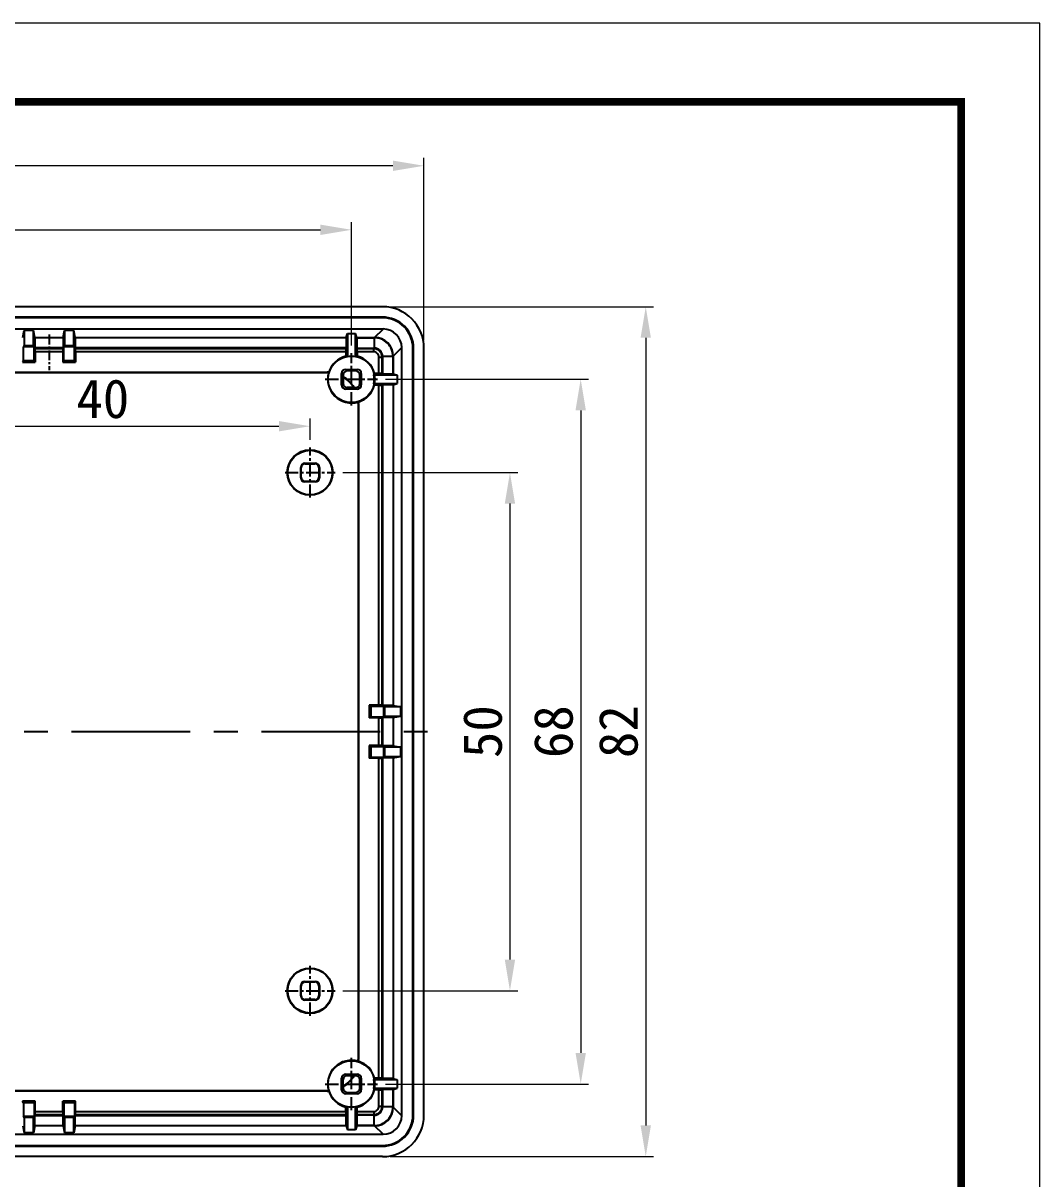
# Model space of a CAD drawing. Header units: millimetres. Extents: x 1366 to 1807, y -424 to -118.
# Drawn here: x 1708.7 to 1806.8, y -229.2 to -117.7 of the extents above; entities that cross this region are included whole.
import ezdxf

# ---------------------------------------------------------------- set-up
doc = ezdxf.new("R2010")
doc.units = ezdxf.units.MM
doc.linetypes.add('CENTER', pattern=[50.8, 31.75, -6.35, 6.35, -6.35])
doc.layers.add('dim', color=3, linetype='Continuous', lineweight=9)
doc.layers.add('from', color=7, linetype='Continuous', lineweight=13)
doc.styles.add('宋体', font='SimSun.ttf')
doc.dimstyles.new('YanXiu', dxfattribs={"dimscale": 1.5, "dimtxt": 2.5, "dimasz": 2.2, "dimexe": 0.65, "dimexo": 0.65, "dimgap": 0.5, "dimtad": 1, "dimdsep": 46, "dimtxsty": '宋体', "dimcen": 0, "dimclrd": 3, "dimclre": 3, "dimclrt": 3, "dimazin": 2, "dimtfac": 1, "dimtofl": 0, "dimtmove": 0, "dimatfit": 3, "dimfxl": 0, "dimlwd": 5, "dimlwe": 5, "dimarcsym": 0})

# ---------------------------------------------------------------- blocks, each defined once
blk = doc.blocks.new('*D34')
at = {"layer": 'Defpoints', "color": 0}
for p in [(1742.89, -152.06), (1742.89, -220.06), (1762.49, -220.06)]:
    blk.add_point(p, dxfattribs=at)
at = {"layer": 'dim', "color": 3, "lineweight": 5}
for p, q in [((1743.64, -152.06), (1763.24, -152.06)), ((1762.49, -155.06), (1762.49, -217.06)), ((1743.64, -220.06), (1763.24, -220.06))]:
    blk.add_line(p, q, dxfattribs=at)
at = {"layer": 'dim', "color": 3}
for points in [[(1761.99, -155.06), (1762.99, -155.06), (1762.49, -152.06)], [(1761.99, -217.06), (1762.99, -217.06), (1762.49, -220.06)]]:
    blk.add_solid(points, dxfattribs=at)
at = {"layer": 'dim', "color": 3, "insert": (1759.87, -186.06), "char_height": 3.75, "attachment_point": 5, "rotation": 90, "style": '宋体'}
blk.add_mtext('68', dxfattribs=at)
blk = doc.blocks.new('*D33')
at = {"layer": 'Defpoints', "color": 0}
for p in [(1738.78, -161.06), (1738.78, -211.06), (1755.66, -211.06)]:
    blk.add_point(p, dxfattribs=at)
at = {"layer": 'dim', "color": 3, "lineweight": 5}
for p, q in [((1739.53, -161.06), (1756.41, -161.06)), ((1755.66, -164.06), (1755.66, -208.06)), ((1739.53, -211.06), (1756.41, -211.06))]:
    blk.add_line(p, q, dxfattribs=at)
at = {"layer": 'dim', "color": 3}
for points in [[(1755.16, -164.06), (1756.16, -164.06), (1755.66, -161.06)], [(1755.16, -208.06), (1756.16, -208.06), (1755.66, -211.06)]]:
    blk.add_solid(points, dxfattribs=at)
at = {"layer": 'dim', "color": 3, "insert": (1753.03, -186.06), "char_height": 3.75, "attachment_point": 5, "rotation": 90, "style": '宋体'}
blk.add_mtext('50', dxfattribs=at)
blk = doc.blocks.new('*D32')
at = {"layer": 'Defpoints', "color": 0}
for p in [(1736.36, -156.59), (1696.36, -158.65), (1736.36, -158.65)]:
    blk.add_point(p, dxfattribs=at)
at = {"layer": 'dim', "color": 3, "lineweight": 5}
for p, q in [((1696.36, -157.9), (1696.36, -155.84)), ((1736.36, -157.9), (1736.36, -155.84)), ((1699.36, -156.59), (1733.36, -156.59))]:
    blk.add_line(p, q, dxfattribs=at)
at = {"layer": 'dim', "color": 3}
for points in [[(1699.36, -156.09), (1699.36, -157.09), (1696.36, -156.59)], [(1733.36, -156.09), (1733.36, -157.09), (1736.36, -156.59)]]:
    blk.add_solid(points, dxfattribs=at)
at = {"layer": 'dim', "color": 3, "insert": (1716.36, -153.96), "char_height": 3.75, "attachment_point": 5, "style": '宋体'}
blk.add_mtext('40', dxfattribs=at)
blk = doc.blocks.new('*D36')
at = {"layer": 'Defpoints', "color": 0}
for p in [(1740.36, -137.64), (1612.36, -149.54), (1740.36, -149.54)]:
    blk.add_point(p, dxfattribs=at)
at = {"layer": 'dim', "color": 3, "lineweight": 5}
for p, q in [((1612.36, -148.79), (1612.36, -136.89)), ((1740.36, -148.79), (1740.36, -136.89)), ((1615.36, -137.64), (1737.36, -137.64))]:
    blk.add_line(p, q, dxfattribs=at)
at = {"layer": 'dim', "color": 3}
for points in [[(1615.36, -137.14), (1615.36, -138.14), (1612.36, -137.64)], [(1737.36, -137.14), (1737.36, -138.14), (1740.36, -137.64)]]:
    blk.add_solid(points, dxfattribs=at)
at = {"layer": 'dim', "color": 3, "insert": (1676.36, -135.01), "char_height": 3.75, "attachment_point": 5, "style": '宋体'}
blk.add_mtext('128', dxfattribs=at)
blk = doc.blocks.new('*D51')
at = {"layer": 'Defpoints', "color": 0}
for p in [(1605.36, -131.46), (1605.36, -149.06), (1747.36, -149.06)]:
    blk.add_point(p, dxfattribs=at)
at = {"layer": 'dim', "color": 3, "lineweight": 5}
for p, q in [((1605.36, -148.31), (1605.36, -130.71)), ((1744.36, -131.46), (1608.36, -131.46)), ((1747.36, -148.31), (1747.36, -130.71))]:
    blk.add_line(p, q, dxfattribs=at)
at = {"layer": 'dim', "color": 3}
for points in [[(1608.36, -130.96), (1608.36, -131.96), (1605.36, -131.46)], [(1744.36, -130.96), (1744.36, -131.96), (1747.36, -131.46)]]:
    blk.add_solid(points, dxfattribs=at)
at = {"layer": 'dim', "color": 3, "insert": (1676.36, -128.84), "char_height": 3.75, "attachment_point": 5, "style": '宋体'}
blk.add_mtext('142', dxfattribs=at)
blk = doc.blocks.new('*D52')
at = {"layer": 'Defpoints', "color": 0}
for p in [(1743.36, -145.06), (1743.36, -227.06), (1768.77, -227.06)]:
    blk.add_point(p, dxfattribs=at)
at = {"layer": 'dim', "color": 3, "lineweight": 5}
for p, q in [((1744.11, -145.06), (1769.52, -145.06)), ((1768.77, -148.06), (1768.77, -224.06)), ((1744.11, -227.06), (1769.52, -227.06))]:
    blk.add_line(p, q, dxfattribs=at)
at = {"layer": 'dim', "color": 3}
for points in [[(1768.27, -148.06), (1769.27, -148.06), (1768.77, -145.06)], [(1768.27, -224.06), (1769.27, -224.06), (1768.77, -227.06)]]:
    blk.add_solid(points, dxfattribs=at)
at = {"layer": 'dim', "color": 3, "insert": (1766.14, -186.06), "char_height": 3.75, "attachment_point": 5, "rotation": 90, "style": '宋体'}
blk.add_mtext('82', dxfattribs=at)

msp = doc.modelspace()

# ---------------------------------------------------------------- linework, layer by layer
at = {"color": 7, "linetype": 'Continuous'}
for p, q in [((1743.365, -145.061), (1609.362, -145.061)), ((1743.363, -146.062), (1609.363, -146.062)), ((1743.363, -146.062), (1743.363, -146.132)), ((1743.363, -146.132), (1609.363, -146.132)), ((1743.415, -147.21), (1609.311, -147.21)), ((1708.625, -148.032), (1708.763, -147.341)), ((1709.663, -147.341), (1708.763, -147.341)), ((1708.763, -147.341), (1708.763, -148.841)), ((1709.801, -148.032), (1709.663, -147.341)), ((1709.663, -148.841), (1709.663, -147.341)), ((1709.801, -148.032), (1712.525, -148.032)), ((1709.801, -148.032), (1709.801, -149.032)), ((1712.525, -148.032), (1712.663, -147.341)), ((1712.525, -148.032), (1712.525, -149.032)), ((1713.563, -147.341), (1712.663, -147.341)), ((1712.663, -147.341), (1712.663, -148.841)), ((1713.701, -148.032), (1713.563, -147.341)), ((1713.563, -148.841), (1713.563, -147.341)), ((1713.701, -148.032), (1739.838, -148.032)), ((1713.701, -148.032), (1713.701, -149.032)), ((1739.838, -148.032), (1739.963, -147.655)), ((1739.838, -148.032), (1739.838, -149.032)), ((1739.963, -147.655), (1739.963, -149.896)), ((1739.963, -147.655), (1740.763, -147.655)), ((1740.889, -148.032), (1740.763, -147.655)), ((1740.763, -149.896), (1740.763, -147.655)), ((1740.889, -148.032), (1740.889, -148.058)), ((1740.889, -148.032), (1742.593, -148.032)), ((1740.889, -148.058), (1742.567, -148.058)), ((1742.567, -148.058), (1742.567, -149.058)), ((1742.593, -148.032), (1743.415, -147.21)), ((1708.763, -148.841), (1708.7, -148.945)), ((1709.726, -148.945), (1708.7, -148.945)), ((1708.7, -150.262), (1708.7, -148.945)), ((1709.663, -148.841), (1708.763, -148.841)), ((1709.663, -148.841), (1709.726, -148.945)), ((1709.726, -150.262), (1709.726, -148.945)), ((1709.801, -149.032), (1709.818, -149.114)), ((1712.525, -149.032), (1709.801, -149.032)), ((1712.509, -149.114), (1709.818, -149.114)), ((1712.507, -149.414), (1709.819, -149.414)), ((1709.819, -149.414), (1709.819, -150.417)), ((1712.507, -149.414), (1712.507, -150.417)), ((1712.525, -149.032), (1712.509, -149.114)), ((1712.663, -148.841), (1712.6, -148.945)), ((1713.626, -148.945), (1712.6, -148.945)), ((1712.6, -150.262), (1712.6, -148.945)), ((1713.563, -148.841), (1712.663, -148.841)), ((1713.563, -148.841), (1713.626, -148.945)), ((1713.626, -150.262), (1713.626, -148.945)), ((1713.701, -149.032), (1713.718, -149.114)), ((1739.838, -149.032), (1713.701, -149.032)), ((1739.81, -149.114), (1713.718, -149.114)), ((1739.808, -149.414), (1713.719, -149.414)), ((1713.719, -149.414), (1713.719, -150.417)), ((1739.808, -149.414), (1739.808, -149.834)), ((1739.838, -149.032), (1739.81, -149.114)), ((1740.897, -149.058), (1740.916, -149.114)), ((1740.897, -149.058), (1742.567, -149.058)), ((1742.511, -149.114), (1740.916, -149.114)), ((1740.918, -149.414), (1740.918, -149.834)), ((1742.511, -149.414), (1740.918, -149.414)), ((1742.511, -149.114), (1742.567, -149.058)), ((1742.511, -149.414), (1742.511, -149.114)), ((1744.393, -149.831), (1745.215, -149.009)), ((1745.215, -223.114), (1745.215, -149.009)), ((1746.293, -223.061), (1746.293, -149.061)), ((1746.362, -149.061), (1746.293, -149.061)), ((1746.362, -223.061), (1746.362, -149.061)), ((1747.363, -223.063), (1747.363, -149.06)), ((1708.7, -150.262), (1708.607, -150.417)), ((1708.607, -150.417), (1709.819, -150.417)), ((1708.7, -150.262), (1709.726, -150.262)), ((1709.726, -150.262), (1709.819, -150.417)), ((1712.6, -150.262), (1712.507, -150.417)), ((1712.507, -150.417), (1713.719, -150.417)), ((1712.6, -150.262), (1713.626, -150.262)), ((1713.626, -150.262), (1713.719, -150.417)), ((1743.011, -151.506), (1743.011, -149.913)), ((1743.011, -149.913), (1743.311, -149.913)), ((1743.311, -149.913), (1743.367, -149.857)), ((1743.311, -151.508), (1743.311, -149.913)), ((1743.367, -149.857), (1743.367, -151.527)), ((1744.367, -149.857), (1743.367, -149.857)), ((1744.367, -149.857), (1744.367, -151.536)), ((1744.393, -149.831), (1744.393, -151.536)), ((1614.715, -151.387), (1738.011, -151.387)), ((1614.715, -151.414), (1738.011, -151.414)), ((1738.011, -151.414), (1738.011, -151.387)), ((1739.561, -151.659), (1739.413, -151.511)), ((1739.413, -152.611), (1739.413, -151.511)), ((1739.561, -151.659), (1739.561, -151.813)), ((1739.961, -151.259), (1739.813, -151.111)), ((1739.813, -151.111), (1740.913, -151.111)), ((1740.765, -151.259), (1739.961, -151.259)), ((1740.913, -151.111), (1740.765, -151.259)), ((1741.313, -151.511), (1741.165, -151.659)), ((1741.165, -152.463), (1741.165, -151.659)), ((1741.313, -151.511), (1741.313, -152.611)), ((1744.77, -151.661), (1742.529, -151.661)), ((1743.011, -151.506), (1742.591, -151.506)), ((1743.367, -151.527), (1743.311, -151.508)), ((1744.393, -151.536), (1744.367, -151.536)), ((1744.393, -151.536), (1744.77, -151.661)), ((1744.77, -151.661), (1744.77, -152.461)), ((1739.556, -152.468), (1739.413, -152.611)), ((1739.559, -151.813), (1739.556, -151.842)), ((1739.556, -151.842), (1739.556, -152.468)), ((1741.313, -152.611), (1741.165, -152.463)), ((1742.529, -152.461), (1744.77, -152.461)), ((1743.011, -152.617), (1742.591, -152.617)), ((1743.011, -183.505), (1743.011, -152.617)), ((1743.392, -152.587), (1743.311, -152.614)), ((1743.311, -183.507), (1743.311, -152.614)), ((1743.392, -183.523), (1743.392, -152.587)), ((1744.393, -152.587), (1743.392, -152.587)), ((1744.393, -152.587), (1744.77, -152.461)), ((1744.393, -152.587), (1744.393, -183.523)), ((1739.956, -152.868), (1739.813, -153.011)), ((1740.913, -153.011), (1739.813, -153.011)), ((1740.582, -152.868), (1739.956, -152.868)), ((1740.611, -152.866), (1740.582, -152.868)), ((1740.611, -152.863), (1740.765, -152.863)), ((1740.913, -153.011), (1740.765, -152.863)), ((1741.011, -154.414), (1741.011, -217.709)), ((1741.011, -154.414), (1741.037, -154.414)), ((1741.037, -154.414), (1741.037, -217.709)), ((1735.507, -160.605), (1735.463, -160.561)), ((1735.463, -161.561), (1735.463, -160.561)), ((1735.907, -160.205), (1735.863, -160.161)), ((1735.863, -160.161), (1736.863, -160.161)), ((1735.907, -160.205), (1736.82, -160.205)), ((1736.82, -160.205), (1736.863, -160.161)), ((1737.22, -160.605), (1737.263, -160.561)), ((1737.263, -160.561), (1737.263, -161.561)), ((1735.507, -161.518), (1735.463, -161.561)), ((1735.507, -161.518), (1735.507, -160.605)), ((1737.22, -160.605), (1737.22, -161.518)), ((1737.22, -161.518), (1737.263, -161.561)), ((1735.907, -161.918), (1735.863, -161.961)), ((1736.863, -161.961), (1735.863, -161.961)), ((1736.82, -161.918), (1735.907, -161.918)), ((1736.82, -161.918), (1736.863, -161.961)), ((1742.059, -183.505), (1742.059, -184.717)), ((1742.215, -183.598), (1742.059, -183.505)), ((1743.011, -183.505), (1742.059, -183.505)), ((1742.215, -183.598), (1742.215, -184.624)), ((1742.215, -183.598), (1743.479, -183.598)), ((1743.392, -183.523), (1743.311, -183.507)), ((1744.393, -183.523), (1743.392, -183.523)), ((1743.479, -184.624), (1743.479, -183.598)), ((1743.584, -183.661), (1743.479, -183.598)), ((1743.584, -184.561), (1743.584, -183.661)), ((1745.084, -183.661), (1743.584, -183.661)), ((1744.393, -183.523), (1745.084, -183.661)), ((1745.084, -183.661), (1745.084, -184.561)), ((1742.215, -184.624), (1742.059, -184.717)), ((1743.011, -184.717), (1742.059, -184.717)), ((1742.215, -184.624), (1743.479, -184.624)), ((1743.011, -187.405), (1743.011, -184.717)), ((1743.392, -184.699), (1743.311, -184.716)), ((1743.311, -187.407), (1743.311, -184.716)), ((1743.392, -187.423), (1743.392, -184.699)), ((1744.393, -184.699), (1743.392, -184.699)), ((1743.584, -184.561), (1743.479, -184.624)), ((1743.584, -184.561), (1745.084, -184.561)), ((1744.393, -184.699), (1745.084, -184.561)), ((1744.393, -184.699), (1744.393, -187.423)), ((1742.059, -187.405), (1742.059, -188.617)), ((1742.215, -187.498), (1742.059, -187.405)), ((1743.011, -187.405), (1742.059, -187.405)), ((1742.215, -187.498), (1742.215, -188.524)), ((1742.215, -187.498), (1743.479, -187.498)), ((1743.392, -187.423), (1743.311, -187.407)), ((1744.393, -187.423), (1743.392, -187.423)), ((1743.479, -188.524), (1743.479, -187.498)), ((1743.584, -187.561), (1743.479, -187.498)), ((1743.584, -188.461), (1743.479, -188.524)), ((1743.584, -188.461), (1743.584, -187.561)), ((1745.084, -187.561), (1743.584, -187.561)), ((1743.584, -188.461), (1745.084, -188.461)), ((1744.393, -187.423), (1745.084, -187.561)), ((1744.393, -188.599), (1745.084, -188.461)), ((1745.084, -187.561), (1745.084, -188.461)), ((1742.215, -188.524), (1742.059, -188.617)), ((1743.011, -188.617), (1742.059, -188.617)), ((1742.215, -188.524), (1743.479, -188.524)), ((1743.011, -219.506), (1743.011, -188.617)), ((1743.392, -188.599), (1743.311, -188.616)), ((1743.311, -219.508), (1743.311, -188.616)), ((1743.392, -219.536), (1743.392, -188.599)), ((1744.393, -188.599), (1743.392, -188.599)), ((1744.393, -188.599), (1744.393, -219.536)), ((1735.463, -211.561), (1735.463, -210.561)), ((1735.507, -210.605), (1735.463, -210.561)), ((1735.507, -211.518), (1735.507, -210.605)), ((1735.907, -210.205), (1735.863, -210.161)), ((1735.863, -210.161), (1736.863, -210.161)), ((1735.907, -210.205), (1736.82, -210.205)), ((1736.82, -210.205), (1736.863, -210.161)), ((1737.22, -210.605), (1737.263, -210.561)), ((1737.22, -210.605), (1737.22, -211.518)), ((1737.263, -210.561), (1737.263, -211.561)), ((1735.507, -211.518), (1735.463, -211.561)), ((1737.22, -211.518), (1737.263, -211.561)), ((1735.907, -211.918), (1735.863, -211.961)), ((1736.863, -211.961), (1735.863, -211.961)), ((1736.82, -211.918), (1735.907, -211.918)), ((1736.82, -211.918), (1736.863, -211.961)), ((1741.011, -217.709), (1741.037, -217.709)), ((1739.413, -220.611), (1739.413, -219.511)), ((1739.556, -219.654), (1739.413, -219.511)), ((1739.556, -220.28), (1739.556, -219.654)), ((1739.956, -219.254), (1739.813, -219.111)), ((1739.813, -219.111), (1740.913, -219.111)), ((1740.582, -219.254), (1739.956, -219.254)), ((1740.611, -219.257), (1740.582, -219.254)), ((1740.765, -219.259), (1740.611, -219.259)), ((1740.913, -219.111), (1740.765, -219.259)), ((1741.313, -219.511), (1741.165, -219.659)), ((1741.165, -220.463), (1741.165, -219.659)), ((1741.313, -219.511), (1741.313, -220.611)), ((1744.77, -219.661), (1742.529, -219.661)), ((1743.011, -219.506), (1742.591, -219.506)), ((1743.392, -219.536), (1743.311, -219.508)), ((1744.393, -219.536), (1743.392, -219.536)), ((1744.393, -219.536), (1744.77, -219.661)), ((1744.77, -219.661), (1744.77, -220.461)), ((1738.011, -220.709), (1614.715, -220.709)), ((1738.011, -220.735), (1614.715, -220.735)), ((1738.011, -220.709), (1738.011, -220.735)), ((1739.561, -220.463), (1739.413, -220.611)), ((1739.559, -220.309), (1739.556, -220.28)), ((1739.561, -220.309), (1739.561, -220.463)), ((1741.313, -220.611), (1741.165, -220.463)), ((1742.529, -220.461), (1744.77, -220.461)), ((1743.011, -220.617), (1742.591, -220.617)), ((1743.011, -222.209), (1743.011, -220.617)), ((1743.367, -220.595), (1743.311, -220.614)), ((1743.311, -222.209), (1743.311, -220.614)), ((1743.367, -220.595), (1743.367, -222.265)), ((1744.367, -220.587), (1744.367, -222.265)), ((1744.393, -220.587), (1744.367, -220.587)), ((1744.393, -220.587), (1744.77, -220.461)), ((1744.393, -220.587), (1744.393, -222.291)), ((1708.7, -221.861), (1708.607, -221.705)), ((1709.819, -221.705), (1708.607, -221.705)), ((1708.7, -221.861), (1708.7, -223.177)), ((1709.726, -221.861), (1708.7, -221.861)), ((1709.726, -221.861), (1709.819, -221.705)), ((1709.726, -221.861), (1709.726, -223.177)), ((1709.819, -222.709), (1709.819, -221.705)), ((1712.507, -222.709), (1712.507, -221.705)), ((1712.6, -221.861), (1712.507, -221.705)), ((1713.719, -221.705), (1712.507, -221.705)), ((1712.6, -221.861), (1712.6, -223.177)), ((1713.626, -221.861), (1712.6, -221.861)), ((1713.626, -221.861), (1713.719, -221.705)), ((1713.626, -221.861), (1713.626, -223.177)), ((1713.719, -222.709), (1713.719, -221.705)), ((1739.961, -220.863), (1739.813, -221.011)), ((1740.913, -221.011), (1739.813, -221.011)), ((1739.961, -220.863), (1740.765, -220.863)), ((1740.913, -221.011), (1740.765, -220.863)), ((1709.801, -223.091), (1709.818, -223.009)), ((1709.818, -223.009), (1712.509, -223.009)), ((1709.819, -222.709), (1712.507, -222.709)), ((1712.525, -223.091), (1712.509, -223.009)), ((1713.701, -223.091), (1713.718, -223.009)), ((1713.718, -223.009), (1739.81, -223.009)), ((1713.719, -222.709), (1739.808, -222.709)), ((1739.808, -222.709), (1739.808, -222.289)), ((1739.838, -223.091), (1739.81, -223.009)), ((1739.963, -222.227), (1739.963, -224.468)), ((1740.763, -224.468), (1740.763, -222.227)), ((1740.897, -223.065), (1740.916, -223.009)), ((1740.916, -223.009), (1742.511, -223.009)), ((1740.918, -222.709), (1740.918, -222.289)), ((1740.918, -222.709), (1742.511, -222.709)), ((1742.511, -222.709), (1742.511, -223.009)), ((1742.567, -223.065), (1742.511, -223.009)), ((1743.011, -222.209), (1743.311, -222.209)), ((1743.367, -222.265), (1743.311, -222.209)), ((1744.367, -222.265), (1743.367, -222.265)), ((1745.215, -223.114), (1744.393, -222.291)), ((1708.625, -224.091), (1708.763, -224.782)), ((1708.763, -223.282), (1708.7, -223.177)), ((1708.7, -223.177), (1709.726, -223.177)), ((1708.763, -223.282), (1708.763, -224.782)), ((1709.663, -223.282), (1708.763, -223.282)), ((1709.663, -223.282), (1709.726, -223.177)), ((1709.663, -224.782), (1709.663, -223.282)), ((1709.801, -224.091), (1709.663, -224.782)), ((1709.801, -224.091), (1709.801, -223.091)), ((1709.801, -223.091), (1712.525, -223.091)), ((1712.525, -224.091), (1709.801, -224.091)), ((1712.525, -224.091), (1712.525, -223.091)), ((1712.525, -224.091), (1712.663, -224.782)), ((1712.663, -223.282), (1712.6, -223.177)), ((1712.6, -223.177), (1713.626, -223.177)), ((1712.663, -223.282), (1712.663, -224.782)), ((1713.563, -223.282), (1712.663, -223.282)), ((1713.563, -223.282), (1713.626, -223.177)), ((1713.563, -224.782), (1713.563, -223.282)), ((1713.701, -224.091), (1713.563, -224.782)), ((1713.701, -224.091), (1713.701, -223.091)), ((1713.701, -223.091), (1739.838, -223.091)), ((1739.838, -224.091), (1713.701, -224.091)), ((1739.838, -224.091), (1739.838, -223.091)), ((1739.838, -224.091), (1739.963, -224.468)), ((1740.889, -224.091), (1740.763, -224.468)), ((1740.889, -224.091), (1740.889, -224.065)), ((1742.567, -224.065), (1740.889, -224.065)), ((1742.593, -224.091), (1740.889, -224.091)), ((1742.567, -223.065), (1740.897, -223.065)), ((1742.567, -224.065), (1742.567, -223.065)), ((1743.415, -224.913), (1742.593, -224.091)), ((1746.362, -223.061), (1746.293, -223.061)), ((1609.311, -224.913), (1743.415, -224.913)), ((1709.663, -224.782), (1708.763, -224.782)), ((1713.563, -224.782), (1712.663, -224.782)), ((1740.763, -224.468), (1739.963, -224.468)), ((1609.363, -225.991), (1743.363, -225.991)), ((1609.363, -226.061), (1743.363, -226.061)), ((1743.363, -226.061), (1743.363, -225.991)), ((1743.365, -227.061), (1609.362, -227.061))]:
    msp.add_line(p, q, dxfattribs=at)
at = {"color": 1, "linetype": 'CENTER', "ltscale": 0.03}
msp.add_line((1711.163, -147.747), (1711.163, -151.175), dxfattribs=at)
at = {"color": 1, "linetype": 'CENTER', "ltscale": 0.04}
for p, q in [((1740.363, -154.586), (1740.363, -149.536)), ((1737.838, -152.061), (1742.888, -152.061)), ((1736.363, -163.474), (1736.363, -158.648)), ((1733.95, -161.061), (1738.776, -161.061)), ((1736.363, -213.474), (1736.363, -208.648)), ((1733.95, -211.061), (1738.776, -211.061)), ((1740.363, -222.586), (1740.363, -217.536)), ((1740.363, -222.584), (1740.363, -217.539)), ((1737.838, -220.061), (1742.888, -220.061)), ((1737.841, -220.061), (1742.885, -220.061))]:
    msp.add_line(p, q, dxfattribs=at)
at = {"color": 1, "linetype": 'CENTER', "ltscale": 0.360658}
msp.add_line((1603.418, -186.061), (1748.856, -186.061), dxfattribs=at)
at = {"color": 7, "linetype": 'Continuous'}
for centre, radius in [((1740.363, -152.061), 2.25), ((1736.363, -161.061), 2.194), ((1736.363, -161.061), 2.15), ((1736.363, -211.061), 2.194), ((1736.363, -211.061), 2.15), ((1740.363, -220.061), 2.25)]:
    msp.add_circle(centre, radius, dxfattribs=at)
for centre, radius, start, end in [((1743.363, -149.061), 2.999, 359.99544, 90.00456), ((1743.363, -149.061), 2.929, 359.99857, 90.00143), ((1742.567, -149.857), 1.799, 359.99464, 90.00524), ((1742.511, -149.914), 0.8, 0.01282, 89.98718), ((1742.511, -149.913), 0.5, 359.99303, 90.00697), ((1742.568, -149.856), 0.799, 359.92441, 90.07241), ((1740.363, -152.061), 2.296, 103.99978, 163.03263), ((1740.363, -152.061), 2.202, 79.53567, 100.46433), ((1740.363, -152.061), 2.296, 13.99978, 76.00022), ((1738.011, -154.414), 3.026, 87.03366, 90), ((1738.011, -154.414), 3, 87.10396, 90), ((1740.363, -152.061), 2.293, 163.69028, 286.30972), ((1740.4, -151.837), 2.277, 168.70591, 169.37192), ((1740.363, -152.061), 2.202, 349.53567, 10.46433), ((1738.011, -154.414), 3, 31.0016, 58.9984), ((1738.011, -154.414), 3.026, 30.76161, 59.23839), ((1740.363, -152.061), 2.296, 286.96737, 346.00022), ((1740.587, -152.024), 2.277, 280.62808, 281.29409), ((1738.011, -154.414), 3, 0, 2.89604), ((1738.011, -154.414), 3.026, 0, 2.96634), ((1740.363, -220.061), 2.293, 73.69028, 196.30972), ((1738.011, -217.709), 3, 357.10396, 0), ((1740.587, -220.098), 2.277, 78.70591, 79.37192), ((1738.011, -217.709), 3.026, 357.03366, 0), ((1740.363, -220.061), 2.296, 13.99978, 73.03263), ((1738.011, -217.709), 3, 301.0016, 328.9984), ((1738.011, -217.709), 3.026, 300.76161, 329.23839), ((1740.363, -220.061), 2.202, 349.53567, 10.46433), ((1738.011, -217.709), 3, 270, 272.89604), ((1738.011, -217.709), 3.026, 270, 272.96634), ((1740.4, -220.285), 2.277, 190.62808, 191.29409), ((1740.363, -220.061), 2.296, 196.96737, 256.00022), ((1740.363, -220.061), 2.296, 283.99978, 346.00022), ((1740.363, -220.061), 2.202, 259.53567, 280.46433), ((1742.511, -222.209), 0.5, 269.99304, 0.00696), ((1742.511, -222.209), 0.8, 270.01282, 359.98718), ((1742.568, -222.266), 0.799, 269.92441, 0.07241), ((1742.567, -222.265), 1.799, 269.99464, 0.00524), ((1743.363, -223.061), 2.929, 269.99857, 0.00143), ((1743.363, -223.061), 2.999, 269.99545, 0.00455)]:
    msp.add_arc(centre, radius, start, end, dxfattribs=at)
for centre, major_axis, ratio, start_param, end_param in [((1743.362, -149.063), (-2.83, -2.83), 0.999315, 2.3565371, 3.9266482), ((1740.897, -148.058), (0, 1), 0.0087269, -4.712389, -3.1677726), ((1742.592, -149.832), (1.274, 1.274), 0.999315, -0.7850555, 0.7850555), ((1743.414, -149.01), (-1.274, -1.274), 0.999315, 2.3565371, 3.9266482), ((1709.818, -149.414), (0, 0.3), 0.005236, -1.5707963, -0.0261799), ((1712.509, -149.414), (0, 0.3), 0.005236, 0.0261799, 1.5707963), ((1713.718, -149.414), (0, 0.3), 0.005236, -1.5707963, -0.0261799), ((1739.81, -149.414), (0, 0.3), 0.0087269, 0.0261799, 1.5707963), ((1740.916, -149.414), (0, 0.3), 0.0087269, -1.5707963, -0.0261799), ((1738.524, -152.061), (3.066, 0), 0.8000073, 1.0820346, 1.1385953), ((1742.203, -152.061), (3.066, 0), 0.8000073, 2.0029974, 2.0595581), ((1739.813, -151.511), (0.283, -0.283), 0.9999726, 2.3562082, 3.9269771), ((1739.961, -151.659), (-0.283, 0.283), 0.9999726, -0.7853845, 0.7853845), ((1740.765, -151.659), (-0.283, -0.283), 0.9999726, 2.3562082, 3.9269771), ((1740.913, -151.511), (0.283, 0.283), 0.9999726, -0.7853845, 0.7853845), ((1740.363, -150.222), (0, 3.066), 0.8000073, -2.0595581, -2.0029974), ((1743.011, -151.509), (0.3, 0), 0.0087269, 0.0261799, 1.5707963), ((1744.367, -151.527), (1, 0), 0.0087269, -3.1154127, -1.5707963), ((1739.813, -152.611), (0.283, 0.283), 0.9999726, 2.3562082, 3.9269771), ((1739.956, -152.468), (-0.283, -0.283), 0.9999726, -0.7853845, 0.7853845), ((1740.765, -152.463), (-0.283, 0.283), 0.9999726, 2.3562082, 3.9269771), ((1740.913, -152.611), (0.283, -0.283), 0.9999726, -0.7853845, 0.7853845), ((1740.363, -153.901), (0, 3.066), 0.8000073, -1.1385953, -1.0820346), ((1743.011, -152.614), (0.3, 0), 0.0087269, -1.5707963, -0.0261799), ((1735.863, -160.561), (0.283, -0.283), 0.9999239, 2.3562326, 3.9269527), ((1735.907, -160.605), (-0.283, 0.283), 0.9999239, -0.7853601, 0.7853601), ((1736.82, -160.605), (0.283, 0.283), 0.9999239, -0.7853601, 0.7853601), ((1736.863, -160.561), (0.283, 0.283), 0.9999239, -0.7853601, 0.7853601), ((1735.863, -161.561), (0.283, 0.283), 0.9999239, 2.3562326, 3.9269527), ((1735.907, -161.518), (-0.283, -0.283), 0.9999239, -0.7853601, 0.7853601), ((1736.82, -161.518), (0.283, -0.283), 0.9999239, -0.7853601, 0.7853601), ((1736.863, -161.561), (0.283, -0.283), 0.9999239, -0.7853601, 0.7853601), ((1743.011, -183.507), (0.3, 0), 0.005236, 0.0261799, 1.5707963), ((1743.011, -184.716), (0.3, 0), 0.005236, -1.5707963, -0.0261799), ((1743.011, -187.407), (0.3, 0), 0.005236, 0.0261799, 1.5707963), ((1743.011, -188.616), (0.3, 0), 0.005236, -1.5707963, -0.0261799), ((1735.863, -210.561), (0.283, -0.283), 0.9999239, 2.3562326, 3.9269527), ((1735.907, -210.605), (-0.283, 0.283), 0.9999239, -0.7853601, 0.7853601), ((1736.82, -210.605), (0.283, 0.283), 0.9999239, -0.7853601, 0.7853601), ((1736.863, -210.561), (0.283, 0.283), 0.9999239, -0.7853601, 0.7853601), ((1735.863, -211.561), (0.283, 0.283), 0.9999239, 2.3562326, 3.9269527), ((1735.907, -211.518), (-0.283, -0.283), 0.9999239, -0.7853601, 0.7853601), ((1736.82, -211.518), (0.283, -0.283), 0.9999239, -0.7853601, 0.7853601), ((1736.863, -211.561), (0.283, -0.283), 0.9999239, -0.7853601, 0.7853601), ((1739.813, -219.511), (0.283, -0.283), 0.9999726, 2.3562082, 3.9269771), ((1739.956, -219.654), (-0.283, 0.283), 0.9999726, -0.7853845, 0.7853845), ((1740.765, -219.659), (-0.283, -0.283), 0.9999726, 2.3562082, 3.9269771), ((1740.913, -219.511), (0.283, 0.283), 0.9999726, -0.7853845, 0.7853845), ((1740.363, -218.222), (0, 3.066), 0.8000073, -2.0595581, -2.0029974), ((1743.011, -219.509), (0.3, 0), 0.0087269, 0.0261799, 1.5707963), ((1739.813, -220.611), (0.283, 0.283), 0.9999726, 2.3562082, 3.9269771), ((1739.961, -220.463), (-0.283, -0.283), 0.9999726, -0.7853845, 0.7853845), ((1740.765, -220.463), (-0.283, 0.283), 0.9999726, 2.3562082, 3.9269771), ((1740.913, -220.611), (-0.283, 0.283), 0.9999726, -3.9269771, -2.3562082), ((1740.363, -221.901), (0, 3.066), 0.8000073, -1.1385953, -1.0820346), ((1743.011, -220.614), (0.3, 0), 0.0087269, -1.5707963, -0.0261799), ((1744.367, -220.596), (1, 0), 0.0087269, 1.5707963, 3.1154127), ((1709.818, -222.709), (0, 0.3), 0.005236, -3.1154127, -1.5707963), ((1712.509, -222.709), (0, 0.3), 0.005236, -4.712389, -3.1677726), ((1713.718, -222.709), (0, 0.3), 0.005236, -3.1154127, -1.5707963), ((1738.524, -220.061), (3.066, 0), 0.8000073, -1.1385953, -1.0820346), ((1739.81, -222.709), (0, 0.3), 0.0087269, -4.712389, -3.1677726), ((1742.203, -220.061), (3.066, 0), 0.8000073, -2.0595581, -2.0029974), ((1740.916, -222.709), (0, 0.3), 0.0087269, -3.1154127, -1.5707963), ((1742.592, -222.29), (1.274, -1.274), 0.999315, -0.7850555, 0.7850555), ((1740.897, -224.065), (0, 1), 0.0087269, 0.0261799, 1.5707963), ((1743.362, -223.06), (-2.83, 2.83), 0.999315, 2.3565371, 3.9266482), ((1743.414, -223.112), (1.274, -1.274), 0.999315, -0.7850555, 0.7850555)]:
    msp.add_ellipse(centre, major_axis=major_axis, ratio=ratio, start_param=start_param, end_param=end_param, dxfattribs=at)
at = {"layer": 'from'}
msp.add_lwpolyline([(1365.788, -424.173), (1806.818, -424.173), (1806.818, -117.696), (1365.788, -117.696)], close=True, dxfattribs=at)
at = {"layer": 'from', "const_width": 0.76}
msp.add_lwpolyline([(1373.389, -416.572), (1373.389, -125.297), (1799.218, -125.297), (1799.218, -416.572), (1373.389, -416.572)], dxfattribs=at)

# ---------------------------------------------------------------- dimensions: what is measured, and where the dimension line sits
at = {"layer": 'dim'}
for base, p1, p2, picture, middle in [((1605.363, -131.461), (1747.363, -149.06), (1605.363, -149.06), '*D51', (1676.363, -128.836)), ((1736.363, -156.587), (1696.363, -158.648), (1736.363, -158.648), '*D32', (1716.363, -153.962))]:
    dim = msp.add_linear_dim(base=base, p1=p1, p2=p2, dimstyle='YanXiu', override={"dimasz": 2, "dimexe": 0.49975, "dimexo": 0.49975, "dimgap": 0.49975}, dxfattribs=at)
    dim.commit()
    dim.dimension.update_dxf_attribs({"geometry": picture, "text_midpoint": middle})
dim = msp.add_linear_dim(base=(1740.363, -137.636), p1=(1612.363, -149.539), p2=(1740.363, -149.536), dimstyle='YanXiu', override={"dimasz": 2, "dimexe": 0.49975, "dimexo": 0.49975, "dimgap": 0.49975}, dxfattribs=at)
dim.commit()
dim.dimension.update_dxf_attribs({"geometry": '*D36', "text_midpoint": (1676.363, -137.636), "dimtype": 160})
for base, p1, p2, picture, middle in [((1768.768, -227.061), (1743.365, -145.061), (1743.365, -227.061), '*D52', (1766.143, -186.061)), ((1762.493, -220.061), (1742.888, -152.061), (1742.888, -220.061), '*D34', (1759.869, -186.061)), ((1755.658, -211.061), (1738.776, -161.061), (1738.776, -211.061), '*D33', (1753.034, -186.061))]:
    dim = msp.add_linear_dim(base=base, p1=p1, p2=p2, angle=90, dimstyle='YanXiu', override={"dimasz": 2, "dimexe": 0.49975, "dimexo": 0.49975, "dimgap": 0.49975}, dxfattribs=at)
    dim.commit()
    dim.dimension.update_dxf_attribs({"geometry": picture, "text_midpoint": middle})

doc.saveas('drawing.dxf')
